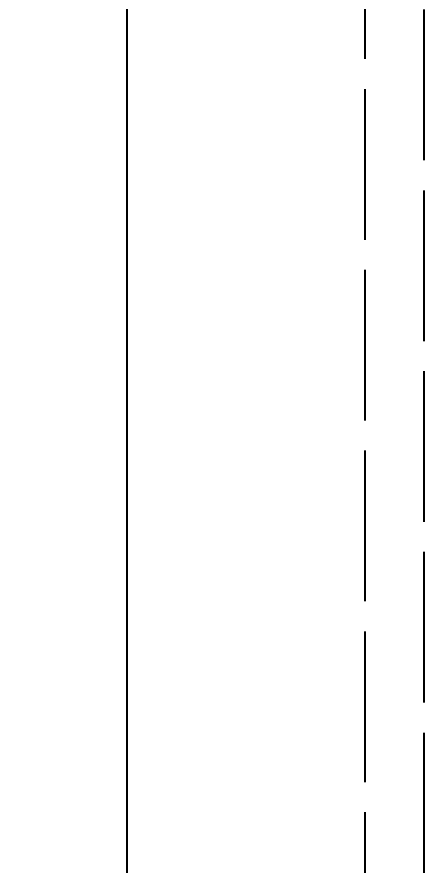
# Model space of a CAD drawing. Header units: millimetres. Extents: x -9 to 221, y -53 to 196.
# Drawn here: x 133.92 to 137.35, y -14.75 to -7.6 of the extents above; entities that cross this region are included whole.
import ezdxf

# ---------------------------------------------------------------- set-up
doc = ezdxf.new("R2010")
doc.units = ezdxf.units.MM
doc.linetypes.add('DASHED', pattern=[1.524, 1.27, -0.254])
for name, color, linetype in [('DIMS', 3, 'CONTINUOUS'), ('HIDDEN', 8, 'DASHED'), ('VISIBLE', 7, 'CONTINUOUS')]:
    doc.layers.add(name, color=color, linetype=linetype)
doc.styles.add('OpenSansCondensed-Light', font='OpenSansCondensed-Light.ttf')
doc.dimstyles.new('EZDXF', dxfattribs={"dimtxt": 0.25, "dimasz": 0.175, "dimexe": 0.375, "dimexo": 0.125, "dimgap": 0.1, "dimtad": 1, "dimlfac": 100, "dimzin": 12, "dimdsep": 46, "dimtxsty": 'OpenSansCondensed-Light', "dimblk": 'ARCHTICK', "dimcen": 2.5, "dimazin": 3, "dimtfac": 0.5, "dimtmove": 2, "dimatfit": 3})

# ---------------------------------------------------------------- blocks, each defined once
blk = doc.blocks.new('_ARCHTICK')
at = {"color": 0, "linetype": 'BYBLOCK', "const_width": 0.15}
blk.add_lwpolyline([(-0.5, -0.5), (0.5, 0.5)], dxfattribs=at)

msp = doc.modelspace()

# ---------------------------------------------------------------- linework, layer by layer
at = {"layer": 'HIDDEN'}
for points in [[(136.85, 23.8), (136.85, -15.2)], [(137.35, -14.9), (137.35, 15.8)]]:
    msp.add_lwpolyline(points, dxfattribs=at)
at = {"layer": 'VISIBLE'}
msp.add_lwpolyline([(134.85, -15.2), (134.85, 25.3)], dxfattribs=at)

# ---------------------------------------------------------------- dimensions: what is measured, and where the dimension line sits
at = {"layer": 'DIMS'}
msp.add_linear_dim(base=(87.75, -20.2), p1=(137.35, -20.2), p2=(137.35, 15.8), angle=90, dimstyle='EZDXF', override={"dimtxt": 1.6, "dimasz": 1, "dimexe": 0.6, "dimexo": 0.5, "dimdec": 2}, dxfattribs=at).render()

doc.saveas('drawing.dxf')
